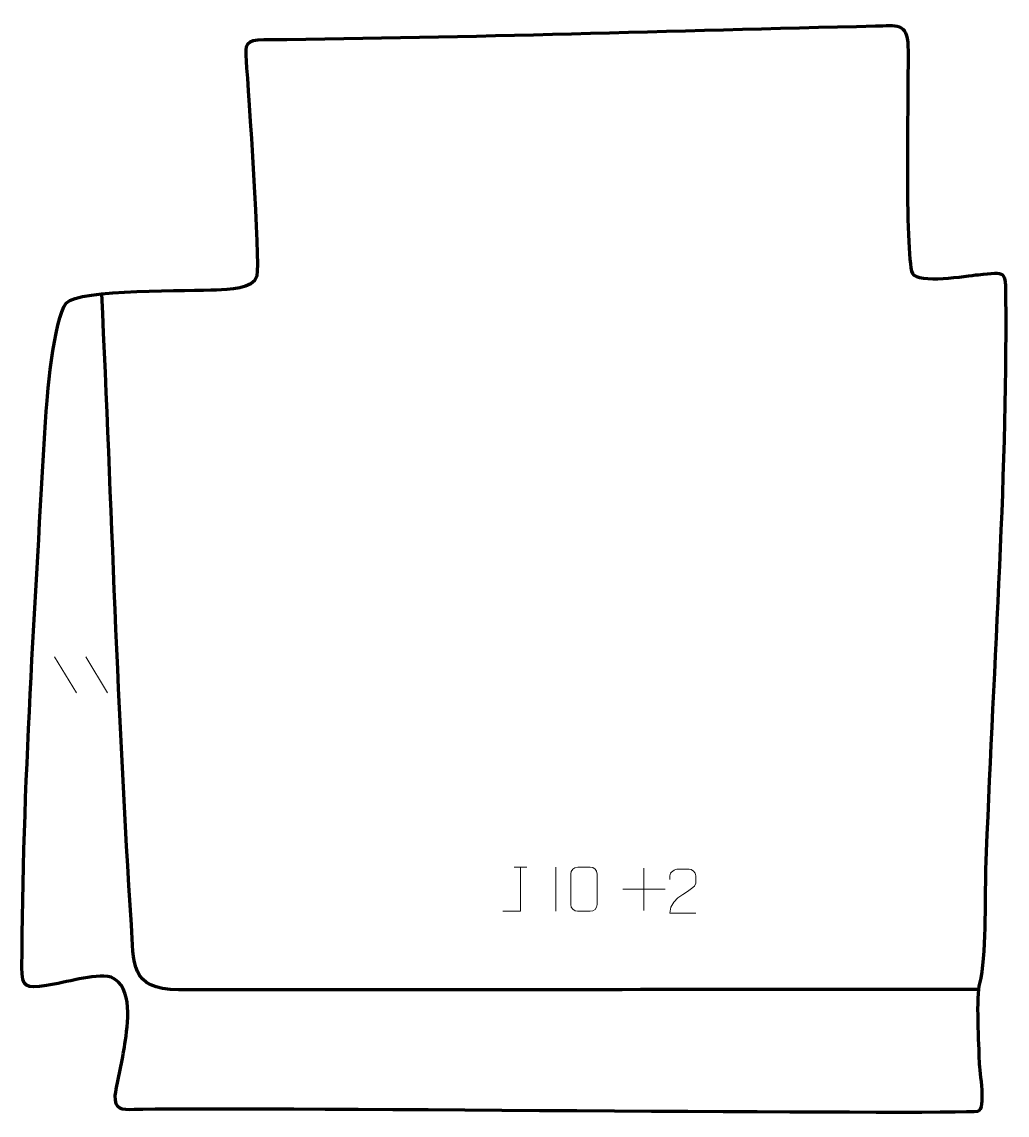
# Model space of a CAD drawing. Header units: millimetres. Extents: x -611 to -52, y 220 to 841.
import ezdxf

# ---------------------------------------------------------------- set-up
doc = ezdxf.new("R2010")
doc.units = ezdxf.units.MM
doc.header["$MEASUREMENT"] = 0
doc.layers.add('layer 2', color=7, linetype='Continuous')
doc.layers.add('layer 3', color=7, linetype='Continuous')

msp = doc.modelspace()

# ---------------------------------------------------------------- linework, layer by layer
at = {"layer": 'layer 2', "color": 142, "lineweight": 158}
msp.add_open_spline([(-68.1059, 291.4678), (-107.5611, 291.4647), (-147.0163, 291.4615), (-186.4714, 291.4581), (-186.4714, 291.4581), (-298.3153, 291.4491), (-410.1956, 291.0852), (-522.0337, 291.3902), (-522.0337, 291.3902), (-549.771, 291.4658), (-547.3789, 306.3856), (-548.8105, 328.2052), (-548.8105, 328.2052), (-556.6141, 447.1422), (-560.0238, 567.2359), (-565.5958, 686.4637)], degree=3, knots=[0, 0, 0, 0, 0.2, 0.2, 0.2, 0.2, 0.4, 0.4, 0.4, 0.4, 0.6, 0.6, 0.6, 0.6, 1, 1, 1, 1], dxfattribs=at)
at = {"layer": 'layer 3', "color": 242, "lineweight": 158}
msp.add_open_spline([(-473.6404, 830.7906), (-483.9118, 830.715), (-484.3066, 828.644), (-483.5308, 818.6339), (-483.5308, 818.6339), (-482.2256, 801.7932), (-475.5449, 703.9772), (-477.4925, 696.8294), (-477.4925, 696.8294), (-479.6123, 689.0497), (-494.0127, 689.1081), (-500.4979, 688.7513), (-500.4979, 688.7513), (-514.3797, 688.0588), (-578.7959, 689.4442), (-585.7644, 681.1636), (-585.7644, 681.1636), (-593.0022, 672.5628), (-596.935, 625.8276), (-597.6082, 613.755), (-597.6082, 613.755), (-603.1908, 513.6378), (-610.6499, 404.7089), (-610.9423, 304.0068), (-610.9423, 304.0068), (-610.9761, 292.3446), (-608.8733, 292.1731), (-597.0214, 293.7431), (-597.0214, 293.7431), (-585.8865, 295.2182), (-570.7641, 300.8532), (-560.2431, 298.4386), (-560.2431, 298.4386), (-547.5517, 293.1219), (-550.9209, 271.2893), (-552.5058, 260.6168), (-552.5058, 260.6168), (-553.9932, 250.6019), (-556.4043, 241.0933), (-558.0666, 231.294), (-558.0666, 231.294), (-558.1484, 223.0849), (-554.3712, 223.0768), (-547.1588, 223.3423), (-547.1588, 223.3423), (-507.1692, 224.8146), (-76.8026, 220.173), (-68.6095, 222.2809), (-68.6095, 222.2809), (-63.633, 223.5613), (-67.6046, 244.2308), (-67.7565, 250.6532), (-67.7565, 250.6532), (-67.9864, 259.4449), (-69.6605, 288.3434), (-67.4463, 294.9005), (-67.4463, 294.9005), (-63.6885, 310.6234), (-64.615, 341.9215), (-64.0372, 359.4708), (-64.0372, 359.4708), (-60.3176, 467.1846), (-51.8538, 576.6671), (-52.6884, 684.2173), (-52.6884, 684.2173), (-52.809, 699.7625), (-52.2108, 698.9969), (-68.2889, 697.3339), (-68.2889, 697.3339), (-74.7652, 696.6149), (-102.3031, 692.0507), (-105.6324, 698.0277), (-105.6324, 698.0277), (-110.1891, 709.8062), (-107.7272, 805.7319), (-108.1268, 826.8003), (-108.1268, 826.8003), (-108.3934, 840.8645), (-114.7376, 838.7952), (-126.6377, 838.5266), (-126.6377, 838.5266), (-241.4258, 835.9351), (-356.6803, 831.9527), (-471.3637, 830.8104), (-471.3637, 830.8104), (-472.1227, 830.8029), (-472.8815, 830.7966), (-473.6404, 830.7906)], degree=3, knots=[0, 0, 0, 0, 0.04347826, 0.04347826, 0.04347826, 0.04347826, 0.08695652, 0.08695652, 0.08695652, 0.08695652, 0.13043478, 0.13043478, 0.13043478, 0.13043478, 0.17391304, 0.17391304, 0.17391304, 0.17391304, 0.2173913, 0.2173913, 0.2173913, 0.2173913, 0.26086957, 0.26086957, 0.26086957, 0.26086957, 0.30434783, 0.30434783, 0.30434783, 0.30434783, 0.34782609, 0.34782609, 0.34782609, 0.34782609, 0.39130435, 0.39130435, 0.39130435, 0.39130435, 0.43478261, 0.43478261, 0.43478261, 0.43478261, 0.47826087, 0.47826087, 0.47826087, 0.47826087, 0.52173913, 0.52173913, 0.52173913, 0.52173913, 0.56521739, 0.56521739, 0.56521739, 0.56521739, 0.60869565, 0.60869565, 0.60869565, 0.60869565, 0.65217391, 0.65217391, 0.65217391, 0.65217391, 0.69565217, 0.69565217, 0.69565217, 0.69565217, 0.73913043, 0.73913043, 0.73913043, 0.73913043, 0.7826087, 0.7826087, 0.7826087, 0.7826087, 0.82608696, 0.82608696, 0.82608696, 0.82608696, 0.86956522, 0.86956522, 0.86956522, 0.86956522, 0.91304348, 0.91304348, 0.91304348, 0.91304348, 1, 1, 1, 1], dxfattribs=at)
at = {"layer": 'layer 3', "color": 250, "lineweight": 9}
for points in [[(-592.3853, 480.4076), (-592.3853, 480.4076), (-580.021, 459.8633), (-580.021, 459.8633)], [(-574.6554, 480.4076), (-574.6554, 480.4076), (-562.2911, 459.8633), (-562.2911, 459.8633)], [(-331.5706, 360.9038), (-331.5706, 360.9038), (-324.4024, 360.9038), (-324.4024, 360.9038)], [(-307.9865, 360.9141), (-307.9865, 360.9141), (-307.9865, 335.94), (-307.9865, 335.94)], [(-257.9755, 360.416), (-257.9755, 360.416), (-257.9755, 336.4381), (-257.9755, 336.4381)], [(-269.9644, 348.427), (-269.9644, 348.427), (-245.9865, 348.427), (-245.9865, 348.427)]]:
    msp.add_open_spline(points, degree=3, dxfattribs=at)
for points, knots in [([(-338.0085, 335.9502), (-338.0085, 335.9502), (-327.9865, 335.9502), (-327.9865, 335.9502), (-327.9865, 335.9502), (-327.9865, 335.9502), (-327.9865, 360.9038), (-327.9865, 360.9038)], [0, 0, 0, 0, 0.33333333, 0.33333333, 0.33333333, 0.33333333, 1, 1, 1, 1]), ([(-295.5672, 360.9263), (-293.2011, 360.9263), (-290.8346, 360.9263), (-288.4681, 360.9263), (-288.4681, 360.9263), (-286.4876, 360.9619), (-284.4616, 359.4676), (-284.4345, 357.0255), (-284.4345, 357.0255), (-284.4349, 351.2681), (-284.4349, 345.5103), (-284.4345, 339.7521), (-284.4345, 339.7521), (-284.5766, 337.4245), (-286.283, 335.9422), (-288.4681, 335.9314), (-288.4681, 335.9314), (-290.8405, 335.9318), (-293.2129, 335.9318), (-295.5849, 335.9314), (-295.5849, 335.9314), (-297.5434, 335.8258), (-299.5498, 337.7137), (-299.5384, 339.7347), (-299.5384, 339.7347), (-299.538, 345.5153), (-299.538, 351.2956), (-299.5384, 357.0754), (-299.5384, 357.0754), (-299.5341, 359.2174), (-297.757, 360.9399), (-295.5672, 360.9263)], [0, 0, 0, 0, 0.11111111, 0.11111111, 0.11111111, 0.11111111, 0.22222222, 0.22222222, 0.22222222, 0.22222222, 0.33333333, 0.33333333, 0.33333333, 0.33333333, 0.44444444, 0.44444444, 0.44444444, 0.44444444, 0.55555556, 0.55555556, 0.55555556, 0.55555556, 0.66666667, 0.66666667, 0.66666667, 0.66666667, 0.77777778, 0.77777778, 0.77777778, 0.77777778, 1, 1, 1, 1]), ([(-228.5723, 334.928), (-233.4867, 334.9283), (-238.4011, 334.9283), (-243.3152, 334.928), (-243.3152, 334.928), (-243.3152, 344.8603), (-228.6642, 347.5015), (-228.5723, 351.8118), (-228.5723, 351.8118), (-228.5726, 353.2359), (-228.5726, 354.6596), (-228.5723, 356.0829), (-228.5723, 356.0829), (-228.5892, 358.16), (-230.712, 359.8848), (-232.383, 359.9021), (-232.383, 359.9021), (-234.4562, 359.9017), (-236.5291, 359.9017), (-238.6015, 359.9021), (-238.6015, 359.9021), (-240.4236, 359.9186), (-243.2483, 358.1265), (-243.3152, 356.0329), (-243.3152, 356.0329), (-243.3152, 356.0329), (-243.3152, 353.9781), (-243.3152, 353.9781)], [0, 0, 0, 0, 0.125, 0.125, 0.125, 0.125, 0.25, 0.25, 0.25, 0.25, 0.375, 0.375, 0.375, 0.375, 0.5, 0.5, 0.5, 0.5, 0.625, 0.625, 0.625, 0.625, 0.75, 0.75, 0.75, 0.75, 1, 1, 1, 1])]:
    msp.add_open_spline(points, degree=3, knots=knots, dxfattribs=at)

doc.saveas('drawing.dxf')
